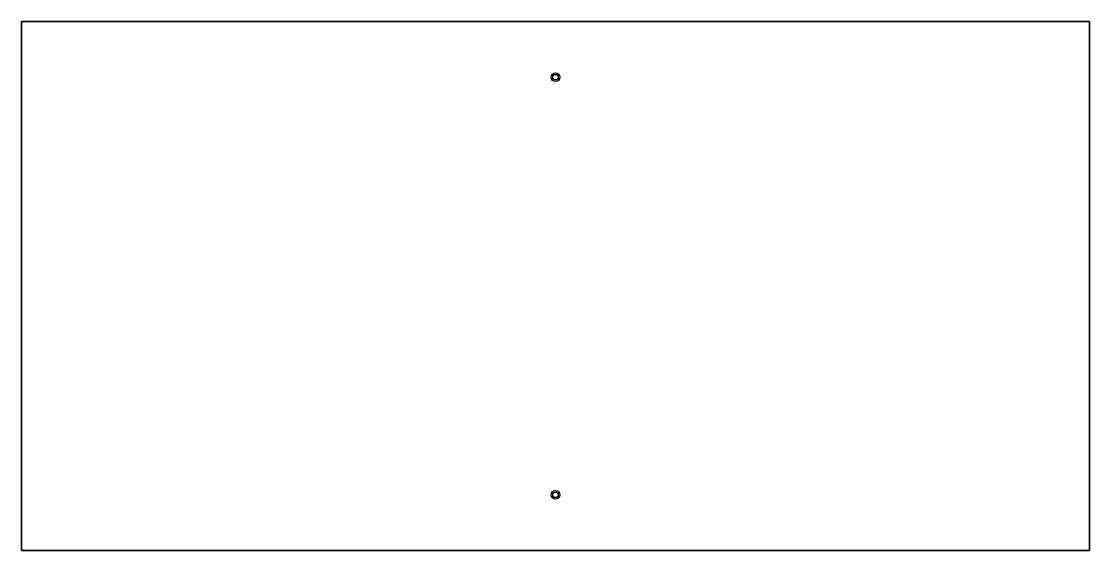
# Model space of a CAD drawing. Extents: x 0 to 956, y 0 to 474.
import ezdxf

# ---------------------------------------------------------------- set-up
doc = ezdxf.new("R2010")
doc.units = 0

msp = doc.modelspace()

# ---------------------------------------------------------------- linework, layer by layer
at = {"layer": 'CONTORNO'}
msp.add_lwpolyline([(0, 0), (0, 474), (956, 474), (956, 0)], close=True, dxfattribs=at)
at = {"layer": 'PANEL'}
msp.add_lwpolyline([(0, 0), (956, 0), (956, 474), (0, 474)], close=True, dxfattribs=at)
at = {"layer": 'VDRILL'}
for centre, radius in [((478, 424, -2), 4), ((478, 424, -6), 2.5), ((478, 50, -2), 4), ((478, 50, -6), 2.5)]:
    msp.add_circle(centre, radius, dxfattribs=at)

doc.saveas('drawing.dxf')
